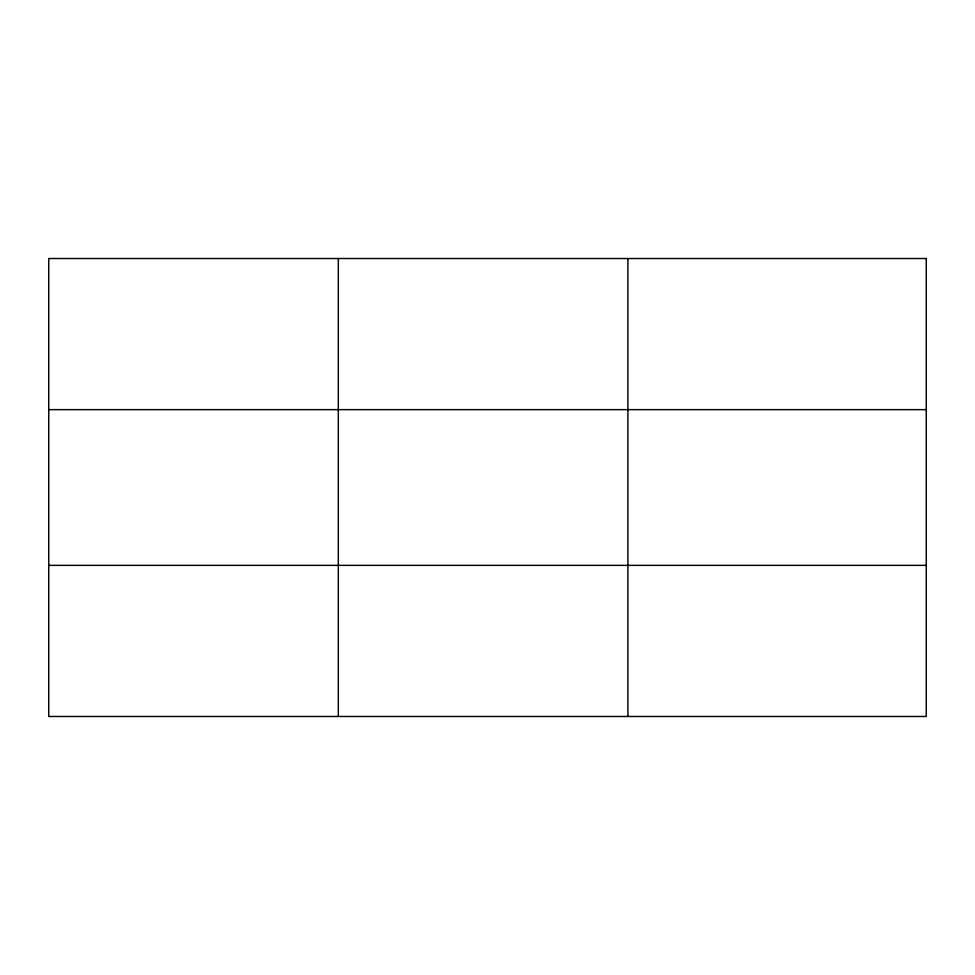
<?xml version="1.0" encoding="UTF-8"?>
<svg xmlns="http://www.w3.org/2000/svg" width="975" height="975" viewBox="0 0 975 975"><rect width="100%" height="100%" fill="white"/><g stroke="black" fill="none" stroke-linecap="round" stroke-linejoin="round"><path stroke-width="1.46" d="M338.325 716.479L338.325 258.521M627.9 716.479L627.9 258.521M48.75 409.646L926.25 409.646M48.75 565.354L926.25 565.354M926.25 258.521L926.25 716.479L48.75 716.479L48.75 258.521L926.25 258.521"/></g></svg>
